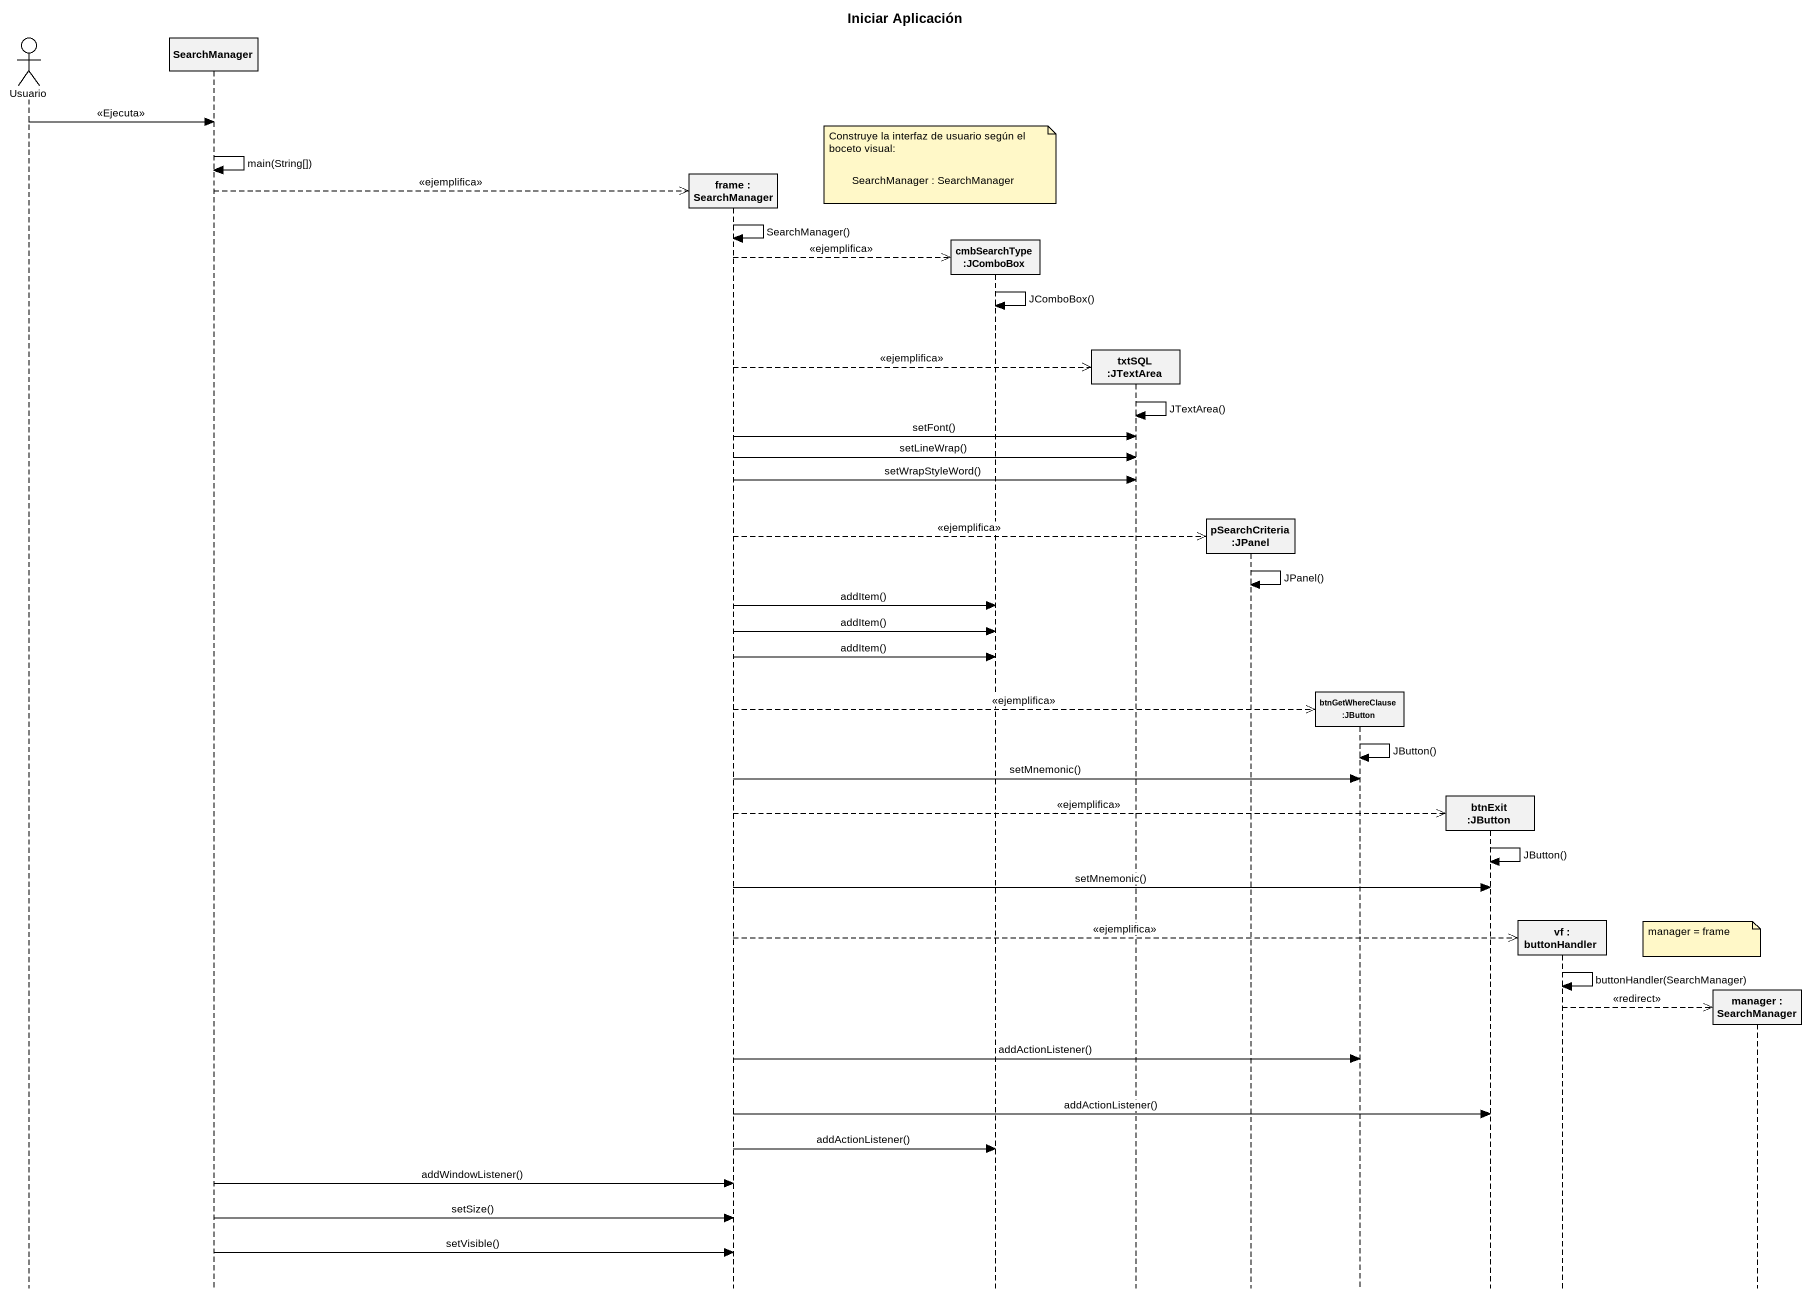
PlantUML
@startuml
title Iniciar Aplicación
hide footbox
actor Usuario
participant SearchManager
participant "frame : SearchManager" as frame_
participant "cmbSearchType :JComboBox" as cmbSearchType_JComboBox
participant "txtSQL :JTextArea" as txtSQL_JTextArea
participant "pSearchCriteria :JPanel" as pSearchCriteria_JPanel
participant "btnGetWhereClause :JButton" as btnGetWhereClause_JButton
participant "btnExit :JButton" as btnExit_JButton
participant "vf : buttonHandler" as vf
participant "manager : SearchManager" as manager

Usuario -> SearchManager : <<Ejecuta>>
SearchManager -> SearchManager : main(String[])
note over cmbSearchType_JComboBox : Construye la interfaz de usuario según el boceto visual:
note over cmbSearchType_JComboBox : SearchManager : SearchManager
SearchManager -->> frame_ ** : <<ejemplifica>>
frame_ -> frame_ : SearchManager()
frame_ -->> cmbSearchType_JComboBox ** : <<ejemplifica>>
cmbSearchType_JComboBox -> cmbSearchType_JComboBox : JComboBox()
frame_ -->> txtSQL_JTextArea ** : <<ejemplifica>>
txtSQL_JTextArea -> txtSQL_JTextArea : JTextArea()
frame_ -> txtSQL_JTextArea : setFont()
frame_ -> txtSQL_JTextArea : setLineWrap()
frame_ -> txtSQL_JTextArea : setWrapStyleWord()
frame_ -->> pSearchCriteria_JPanel ** : <<ejemplifica>>
pSearchCriteria_JPanel -> pSearchCriteria_JPanel : JPanel()
frame_ -> cmbSearchType_JComboBox : addItem()
frame_ -> cmbSearchType_JComboBox : addItem()
frame_ -> cmbSearchType_JComboBox : addItem()
frame_ -->> btnGetWhereClause_JButton ** : <<ejemplifica>>
btnGetWhereClause_JButton -> btnGetWhereClause_JButton : JButton()
frame_ -> btnGetWhereClause_JButton : setMnemonic()
frame_ -->> btnExit_JButton ** : <<ejemplifica>>
btnExit_JButton -> btnExit_JButton : JButton()
frame_ -> btnExit_JButton : setMnemonic()
frame_ -->> vf ** : <<ejemplifica>>
note over manager : manager = frame
vf -> vf : buttonHandler(SearchManager)
vf -->> manager ** : <<redirect>>
frame_ -> btnGetWhereClause_JButton : addActionListener()
frame_ -> btnExit_JButton : addActionListener()
frame_ -> cmbSearchType_JComboBox : addActionListener()
SearchManager -> frame_ : addWindowListener()
SearchManager -> frame_ : setSize()
SearchManager -> frame_ : setVisible()
@enduml
